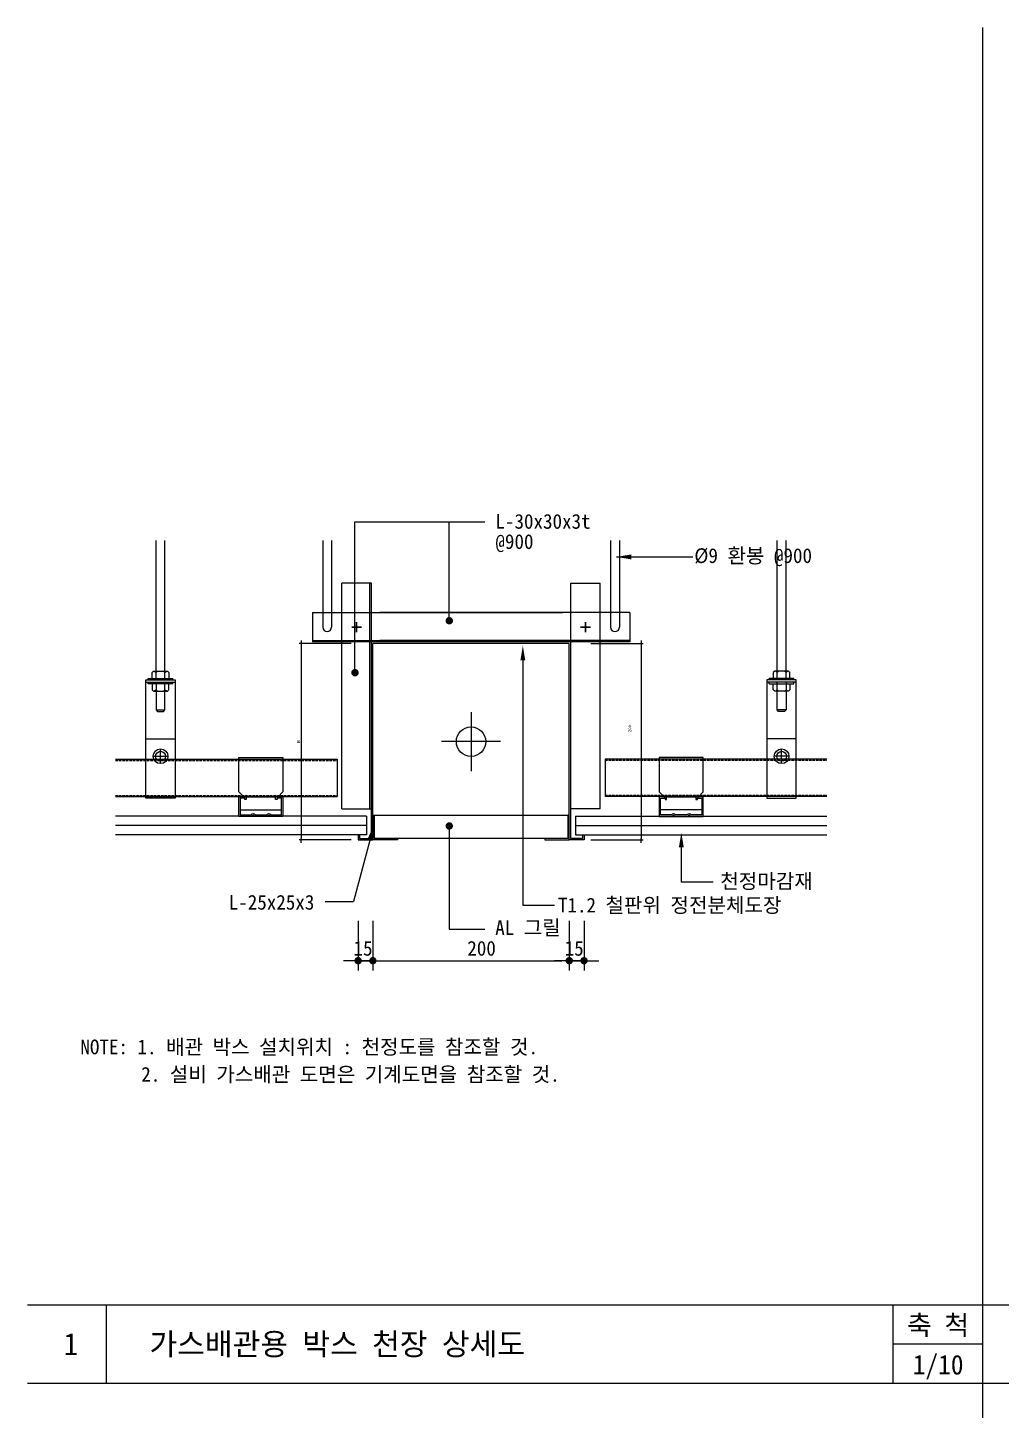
# Model space of a CAD drawing. Header units: millimetres. Extents: x 209 to 75467, y 6568 to 12199.
# Drawn here: x 67304 to 68296, y 7921 to 9329 of the extents above; entities that cross this region are included whole.
import ezdxf
from ezdxf.enums import TextEntityAlignment as Align

# ---------------------------------------------------------------- set-up
doc = ezdxf.new("R2010")
doc.units = ezdxf.units.MM
doc.header["$MEASUREMENT"] = 0
doc.linetypes.add('CEN', pattern=[62, 60, -1, 0, -1])
doc.linetypes.add('HIDDEN', pattern=[0.375, 0.25, -0.125])
doc.layers.get('0').update_dxf_attribs({"linetype": 'CONTINUOUS'})
for name, color, linetype, lineweight in [('A-CEXM-FINL', 6, 'CONTINUOUS', 20), ('A-CEXS-FRAM', 8, 'CONTINUOUS', 18), ('A-CNTL', 1, 'CEN', 15), ('A-DIMS', 7, 'CONTINUOUS', 25), ('A-ELEV-LIN2', 7, 'CONTINUOUS', 25), ('A-ELEV-LIN3', 8, 'CONTINUOUS', 18), ('A-MKXS-LEAD', 7, 'CONTINUOUS', 25), ('A-MKXS-TEXT1', 3, 'CONTINUOUS', 25), ('A-XXXX-STL', 3, 'CONTINUOUS', 25), ('A-XXXX-TABL', 7, 'CONTINUOUS', 25)]:
    doc.layers.add(name, color=color, linetype=linetype, lineweight=lineweight)
doc.styles.add('HY울릉도L', font='H2GTRE.TTF')
doc.styles.add('돋움체', font='')
doc.styles.get('돋움체').set_extended_font_data('DotumChe')
doc.dimstyles.new('CDIM', dxfattribs={"dimtxt": 3, "dimasz": 1.5, "dimexe": 2, "dimexo": 1, "dimgap": 1, "dimtad": 1, "dimdec": 0, "dimrnd": 0.5, "dimzin": 0, "dimdsep": 32, "dimlunit": 6, "dimtxsty": 'HY울릉도L', "dimblk1": '_CIDOT', "dimblk2": '_CIDOT', "dimsah": 1, "dimcen": 5.5, "dimclrd": 2, "dimclre": 2, "dimclrt": 7, "dimadec": 0, "dimazin": 0, "dimtfac": 1, "dimtdec": 0, "dimtix": 1, "dimtmove": 2, "dimatfit": 1, "dimldrblk": '_CIDOT', "dimfxl": 1, "dimtolj": 1, "dimtzin": 0, "dimlwd": -1, "dimarcsym": 0})

# ---------------------------------------------------------------- blocks, each defined once
blk = doc.blocks.new('_CIDOT')
at = {"color": 0, "linetype": 'ByBlock'}
blk.add_line((2, 0), (-1, 0), dxfattribs=at)
at = {"color": 0, "linetype": 'ByBlock', "const_width": 0.5}
blk.add_lwpolyline([(-0.25, 0, 1), (0.25, 0, 1)], format="xyb", close=True, dxfattribs=at)
blk = doc.blocks.new('*D644')
at = {"layer": 'A-DIMS', "lineweight": -2, "transparency": 16777216}
for p, q in [((67634, 8702.2), (67580.9, 8702.2)), ((67634, 8502.2), (67580.9, 8502.2))]:
    blk.add_line(p, q, dxfattribs=at)
at = {"layer": 'A-DIMS', "transparency": 16777216}
blk.add_line((67582.9, 8700.7), (67582.9, 8503.7), dxfattribs=at)
at = {"layer": 'A-DIMS', "transparency": 16777216, "xscale": 1.5, "yscale": 1.5, "zscale": 1.5}
for p, rotation in [((67582.9, 8702.2), 90), ((67582.9, 8502.2), 270)]:
    blk.add_blockref('_CIDOT', p, dxfattribs=dict(at, rotation=rotation))
at = {"layer": 'A-DIMS', "color": 3, "transparency": 16777216, "insert": (67580.4, 8602.2), "char_height": 3, "attachment_point": 5, "rotation": 90, "style": '돋움체'}
blk.add_mtext('\\A1;H ', dxfattribs=at)
blk = doc.blocks.new('*D645')
at = {"layer": 'A-DIMS', "lineweight": -2, "transparency": 16777216}
for p, q in [((67878, 8702.2), (67931.1, 8702.2)), ((67878, 8502.2), (67931.1, 8502.2))]:
    blk.add_line(p, q, dxfattribs=at)
at = {"layer": 'A-DIMS', "transparency": 16777216}
blk.add_line((67929.1, 8700.7), (67929.1, 8503.7), dxfattribs=at)
at = {"layer": 'A-DIMS', "transparency": 16777216, "xscale": 1.5, "yscale": 1.5, "zscale": 1.5}
for p, rotation in [((67929.1, 8702.2), 90), ((67929.1, 8502.2), 270)]:
    blk.add_blockref('_CIDOT', p, dxfattribs=dict(at, rotation=rotation))
at = {"layer": 'A-DIMS', "color": 3, "transparency": 16777216, "insert": (67917.6, 8615.5), "char_height": 3, "attachment_point": 5, "rotation": 90, "style": '돋움체'}
blk.add_mtext('\\A1;200', dxfattribs=at)
blk = doc.blocks.new('*D641')
at = {"layer": 'A-DIMS', "lineweight": -2, "transparency": 16777216}
for p, q in [((67641, 8419.7), (67641, 8369.1)), ((67656, 8419.7), (67656, 8369.1))]:
    blk.add_line(p, q, dxfattribs=at)
at = {"layer": 'A-DIMS', "transparency": 16777216}
for p, q in [((67633.5, 8379.1), (67626, 8379.1)), ((67641, 8379.1), (67656, 8379.1)), ((67663.5, 8379.1), (67671, 8379.1))]:
    blk.add_line(p, q, dxfattribs=at)
at = {"layer": 'A-DIMS', "transparency": 16777216, "xscale": 7.5, "yscale": 7.5, "zscale": 7.5}
blk.add_blockref('_CIDOT', (67641, 8379.1), dxfattribs=at)
at = {"layer": 'A-DIMS', "transparency": 16777216, "xscale": 7.5, "yscale": 7.5, "zscale": 7.5, "rotation": 180}
blk.add_blockref('_CIDOT', (67656, 8379.1), dxfattribs=at)
at = {"layer": 'A-DIMS', "color": 3, "transparency": 16777216, "insert": (67646, 8391.6), "char_height": 15, "attachment_point": 5, "style": '돋움체'}
blk.add_mtext('\\A1;15', dxfattribs=at)
blk = doc.blocks.new('*D642')
at = {"layer": 'A-DIMS', "lineweight": -2, "transparency": 16777216}
for p, q in [((67856, 8419.7), (67856, 8369.1)), ((67871, 8419.7), (67871, 8369.1))]:
    blk.add_line(p, q, dxfattribs=at)
at = {"layer": 'A-DIMS', "transparency": 16777216}
for p, q in [((67848.5, 8379.1), (67841, 8379.1)), ((67856, 8379.1), (67871, 8379.1)), ((67878.5, 8379.1), (67886, 8379.1))]:
    blk.add_line(p, q, dxfattribs=at)
at = {"layer": 'A-DIMS', "transparency": 16777216, "xscale": 7.5, "yscale": 7.5, "zscale": 7.5}
blk.add_blockref('_CIDOT', (67856, 8379.1), dxfattribs=at)
at = {"layer": 'A-DIMS', "transparency": 16777216, "xscale": 7.5, "yscale": 7.5, "zscale": 7.5, "rotation": 180}
blk.add_blockref('_CIDOT', (67871, 8379.1), dxfattribs=at)
at = {"layer": 'A-DIMS', "color": 3, "transparency": 16777216, "insert": (67861, 8391.6), "char_height": 15, "attachment_point": 5, "style": '돋움체'}
blk.add_mtext('\\A1;15', dxfattribs=at)
blk = doc.blocks.new('*D643')
at = {"layer": 'A-DIMS', "lineweight": -2, "transparency": 16777216}
for p, q in [((67656, 8419.7), (67656, 8369.1)), ((67856, 8419.7), (67856, 8369.1))]:
    blk.add_line(p, q, dxfattribs=at)
at = {"layer": 'A-DIMS', "transparency": 16777216}
blk.add_line((67663.5, 8379.1), (67848.5, 8379.1), dxfattribs=at)
at = {"layer": 'A-DIMS', "transparency": 16777216, "xscale": 7.5, "yscale": 7.5, "zscale": 7.5, "rotation": 180}
blk.add_blockref('_CIDOT', (67656, 8379.1), dxfattribs=at)
at = {"layer": 'A-DIMS', "transparency": 16777216, "xscale": 7.5, "yscale": 7.5, "zscale": 7.5}
blk.add_blockref('_CIDOT', (67856, 8379.1), dxfattribs=at)
at = {"layer": 'A-DIMS', "color": 3, "transparency": 16777216, "insert": (67766.7, 8391.6), "char_height": 15, "attachment_point": 5, "style": '돋움체'}
blk.add_mtext('\\A1;200', dxfattribs=at)

msp = doc.modelspace()

# ---------------------------------------------------------------- linework, layer by layer
at = {"layer": 'A-CEXM-FINL'}
for p, q in [((67649.5, 8526.2), (67393.9, 8526.2)), ((67649.5, 8526.2), (67649.5, 8507.2)), ((67862.5, 8526.2), (68118.1, 8526.2)), ((67862.5, 8526.2), (67862.5, 8507.2)), ((67649.5, 8516.7), (67393.9, 8516.7)), ((67649.5, 8507.2), (67393.9, 8507.2)), ((67862.5, 8516.7), (68118.1, 8516.7)), ((67862.5, 8507.2), (68118.1, 8507.2))]:
    msp.add_line(p, q, dxfattribs=at)
at = {"layer": 'A-CEXS-FRAM'}
for p, q in [((67435.3, 8665.1), (67435.3, 8806.9)), ((67444.3, 8665.1), (67444.3, 8806.9)), ((67605, 8806.9), (67605, 8718.7)), ((67614, 8806.9), (67614, 8718.7)), ((67898, 8806.9), (67898, 8718.7)), ((67907, 8806.9), (67907, 8718.7)), ((68067.7, 8665.1), (68067.7, 8806.9)), ((68076.7, 8665.1), (68076.7, 8806.9)), ((67624.5, 8533.7), (67624.5, 8763.7)), ((67654.5, 8763.7), (67624.5, 8763.7)), ((67653, 8533.7), (67653, 8763.7)), ((67654.5, 8533.7), (67654.5, 8763.7)), ((67857.5, 8533.7), (67857.5, 8763.7)), ((67857.5, 8763.7), (67887.5, 8763.7)), ((67887.5, 8533.7), (67887.5, 8763.7)), ((67594.5, 8733.7), (67849, 8733.7)), ((67594.5, 8733.7), (67594.5, 8703.7)), ((67917.5, 8733.7), (67663, 8733.7)), ((67917.5, 8733.7), (67917.5, 8703.7)), ((67594.5, 8705.2), (67849, 8705.2)), ((67917.5, 8703.7), (67594.5, 8703.7)), ((67917.5, 8705.2), (67663, 8705.2)), ((67431.3, 8672.6), (67432.8, 8674.1)), ((67432.8, 8674.1), (67446.8, 8674.1)), ((67433.8, 8674.1), (67435.3, 8672.6)), ((67435.3, 8672.6), (67436.8, 8674.1)), ((67442.8, 8674.1), (67444.3, 8672.6)), ((67444.3, 8672.6), (67445.8, 8674.1)), ((68079.2, 8674.1), (68065.2, 8674.1)), ((68067.7, 8672.6), (68066.2, 8674.1)), ((68069.2, 8674.1), (68067.7, 8672.6)), ((68076.7, 8672.6), (68075.2, 8674.1)), ((68078.2, 8674.1), (68076.7, 8672.6)), ((68080.7, 8672.6), (68079.2, 8674.1)), ((67424.7, 8544.7), (67424.7, 8665.1)), ((67424.7, 8665.1), (67454.8, 8665.1)), ((67424.7, 8662.6), (67454.8, 8662.6)), ((67427.2, 8666.6), (67452.3, 8666.6)), ((67427.2, 8665.1), (67427.2, 8666.6)), ((67427.2, 8661.1), (67427.2, 8662.6)), ((67452.3, 8661.1), (67427.2, 8661.1)), ((67431.3, 8666.6), (67431.3, 8672.6)), ((67431.3, 8661.1), (67431.3, 8655.1)), ((67435.3, 8662.6), (67435.3, 8634.5)), ((67444.3, 8634.5), (67444.3, 8662.6)), ((67452.3, 8665.1), (67452.3, 8666.6)), ((67452.3, 8661.1), (67452.3, 8662.6)), ((67454.8, 8665.1), (67454.8, 8544.7)), ((68057.1, 8665.1), (68057.1, 8544.7)), ((68087.2, 8665.1), (68057.1, 8665.1)), ((68087.2, 8662.6), (68057.1, 8662.6)), ((68084.7, 8666.6), (68059.7, 8666.6)), ((68059.7, 8665.1), (68059.7, 8666.6)), ((68059.7, 8661.1), (68059.7, 8662.6)), ((68059.7, 8661.1), (68084.7, 8661.1)), ((68067.7, 8634.5), (68067.7, 8662.6)), ((68076.7, 8662.6), (68076.7, 8634.5)), ((68080.7, 8666.6), (68080.7, 8672.6)), ((68080.7, 8661.1), (68080.7, 8655.1)), ((68084.7, 8665.1), (68084.7, 8666.6)), ((68084.7, 8661.1), (68084.7, 8662.6)), ((68087.2, 8544.7), (68087.2, 8665.1)), ((67431.3, 8655.1), (67432.8, 8653.6)), ((67432.8, 8653.6), (67446.8, 8653.6)), ((67435.3, 8655.1), (67433.8, 8653.6)), ((67436.8, 8653.6), (67435.3, 8655.1)), ((67444.3, 8655), (67442.8, 8653.5)), ((67445.8, 8653.5), (67444.3, 8655)), ((68079.2, 8653.6), (68065.2, 8653.6)), ((68066.2, 8653.5), (68067.7, 8655)), ((68067.7, 8655), (68069.2, 8653.5)), ((68075.2, 8653.6), (68076.7, 8655.1)), ((68076.7, 8655.1), (68078.2, 8653.6)), ((68080.7, 8655.1), (68079.2, 8653.6)), ((67435.3, 8634.5), (67436.8, 8633)), ((67435.3, 8634.5), (67444.3, 8634.5)), ((67436.8, 8633), (67442.8, 8633)), ((67442.8, 8633), (67444.3, 8634.5)), ((68069.2, 8633), (68067.7, 8634.5)), ((68076.7, 8634.5), (68067.7, 8634.5)), ((68075.2, 8633), (68069.2, 8633)), ((68076.7, 8634.5), (68075.2, 8633)), ((67424.7, 8604.9), (67454.8, 8604.9)), ((68087.2, 8604.9), (68057.1, 8604.9)), ((67439.8, 8579.8), (67439.8, 8594.9)), ((68072.2, 8579.8), (68072.2, 8594.9)), ((67393.9, 8584.2), (67619.5, 8584.2)), ((67432.3, 8587.3), (67447.3, 8587.3)), ((67519.5, 8586.1), (67564.5, 8586.1)), ((67519.5, 8551.1), (67519.5, 8586.1)), ((67564.5, 8586.1), (67564.5, 8551.1)), ((67619.5, 8584.2), (67619.5, 8546.2)), ((68118.1, 8584.2), (67892.5, 8584.2)), ((67892.5, 8584.2), (67892.5, 8546.2)), ((67992.5, 8586.1), (67947.5, 8586.1)), ((67947.5, 8586.1), (67947.5, 8551.1)), ((67992.5, 8551.1), (67992.5, 8586.1)), ((68079.7, 8587.3), (68064.7, 8587.3)), ((67524.5, 8546.1), (67519.5, 8551.1)), ((67564.5, 8551.1), (67559.5, 8546.1)), ((67947.5, 8551.1), (67952.5, 8546.1)), ((67987.5, 8546.1), (67992.5, 8551.1)), ((67393.9, 8546.2), (67619.5, 8546.2)), ((67454.8, 8544.7), (67424.7, 8544.7)), ((67624.5, 8533.7), (67654.5, 8533.7)), ((67887.5, 8533.7), (67857.5, 8533.7)), ((68118.1, 8546.2), (67892.5, 8546.2)), ((68057.1, 8544.7), (68087.2, 8544.7))]:
    msp.add_line(p, q, dxfattribs=at)
at = {"layer": 'A-CEXS-FRAM', "linetype": 'HIDDEN'}
for p, q in [((67393.9, 8583), (67619.5, 8583)), ((68118.1, 8583), (67892.5, 8583)), ((67393.9, 8547.4), (67619.5, 8547.4)), ((68118.1, 8547.4), (67892.5, 8547.4))]:
    msp.add_line(p, q, dxfattribs=at)
at = {"layer": 'A-CEXS-FRAM'}
for points in [[(67639.5, 8718.7), (67644.5, 8718.7), (67639.5, 8718.7), (67639.5, 8723.7), (67639.5, 8713.7), (67639.5, 8718.7), (67634.5, 8718.7), (67639.5, 8718.7)], [(67872.5, 8718.7), (67867.5, 8718.7), (67872.5, 8718.7), (67872.5, 8723.7), (67872.5, 8713.7), (67872.5, 8718.7), (67877.5, 8718.7), (67872.5, 8718.7)], [(67552, 8527.6), (67563, 8527.6), (67563, 8544.6), (67558.5, 8544.6), (67558.5, 8543.1), (67557, 8543.1), (67557, 8546.1), (67564.5, 8546.1), (67564.5, 8526.1), (67519.5, 8526.1), (67519.5, 8546.1), (67527, 8546.1), (67527, 8543.1), (67525.5, 8543.1), (67525.5, 8544.6), (67521, 8544.6), (67521, 8527.6), (67532, 8527.6)], [(67559.5, 8546.1), (67524.5, 8546.1)], [(67524.5, 8546.1), (67559.5, 8546.1)], [(67960, 8527.6), (67949, 8527.6), (67949, 8544.6), (67953.5, 8544.6), (67953.5, 8543.1), (67955, 8543.1), (67955, 8546.1), (67947.5, 8546.1), (67947.5, 8526.1), (67992.5, 8526.1), (67992.5, 8546.1), (67985, 8546.1), (67985, 8543.1), (67986.5, 8543.1), (67986.5, 8544.6), (67991, 8544.6), (67991, 8527.6), (67980, 8527.6)], [(67952.5, 8546.1), (67987.5, 8546.1)], [(67987.5, 8546.1), (67952.5, 8546.1)], [(67521, 8532.6), (67563, 8532.6)], [(67536, 8527.6), (67548, 8527.6)], [(67991, 8532.6), (67949, 8532.6)], [(67976, 8527.6), (67964, 8527.6)]]:
    msp.add_lwpolyline(points, dxfattribs=at)
for centre, radius in [((67439.8, 8587.3), 7.52), ((67439.8, 8587.3), 5.02), ((68072.2, 8587.3), 7.52), ((68072.2, 8587.3), 5.02)]:
    msp.add_circle(centre, radius, dxfattribs=at)
for centre, radius, start, end in [((67609.5, 8718.7), 4.5, 180, 0), ((67902.5, 8718.7), 4.5, 180, 0), ((67534, 8526.1), 2.5, 36.8699, 143.1301), ((67534, 8526.1), 1, 0, 180), ((67550, 8526.1), 2.5, 36.8699, 143.1301), ((67550, 8526.1), 1, 0, 180), ((67962, 8526.1), 2.5, 36.8699, 143.1301), ((67962, 8526.1), 1, 0, 180), ((67978, 8526.1), 2.5, 36.8699, 143.1301), ((67978, 8526.1), 1, 0, 180)]:
    msp.add_arc(centre, radius, start, end, dxfattribs=at)
at = {"layer": 'A-CNTL'}
for p, q in [((67756, 8632.2), (67756, 8572.2)), ((67786, 8602.2), (67726, 8602.2))]:
    msp.add_line(p, q, dxfattribs=at)
at = {"layer": 'A-ELEV-LIN2'}
for p, q in [((67657.5, 8527.2), (67854.5, 8527.2)), ((67854.5, 8527.2), (67854.5, 8503.7)), ((67854.5, 8503.7), (67657.5, 8503.7))]:
    msp.add_line(p, q, dxfattribs=at)
at = {"layer": 'A-ELEV-LIN3'}
for p, q in [((67446.8, 8674.1), (67448.3, 8672.6)), ((68065.2, 8674.1), (68063.7, 8672.6)), ((67448.3, 8672.6), (67448.3, 8666.6)), ((67448.3, 8655.1), (67448.3, 8661.1)), ((68063.7, 8672.6), (68063.7, 8666.6)), ((68063.7, 8655.1), (68063.7, 8661.1)), ((67446.8, 8653.6), (67448.3, 8655.1)), ((68065.2, 8653.6), (68063.7, 8655.1))]:
    msp.add_line(p, q, dxfattribs=at)
at = {"layer": 'A-MKXS-LEAD'}
for p, q in [((67637.8, 8826.2), (67770.1, 8826.2)), ((67637.8, 8672.4), (67637.8, 8826.2)), ((67733.8, 8725.3), (67733.8, 8826.2)), ((67904.2, 8790.3), (67981.8, 8790.3)), ((67808.7, 8685), (67808.7, 8435.8)), ((67733.8, 8516.3), (67733.8, 8411.2)), ((67653.3, 8502.8), (67636.4, 8439.5)), ((67970.1, 8494.4), (67970.1, 8459.5)), ((67970.1, 8459.5), (68002.4, 8459.5)), ((67607.6, 8439.5), (67636.4, 8439.5)), ((67808.7, 8435.8), (67840.9, 8435.8)), ((67733.8, 8411.2), (67770.1, 8411.2))]:
    msp.add_line(p, q, dxfattribs=at)
at = {"layer": 'A-MKXS-LEAD', "const_width": 3.75}
for points in [[(67735.7, 8725.3, -1), (67731.9, 8725.3, -1)], [(67639.7, 8672.4, -1), (67635.9, 8672.4, -1)], [(67735.7, 8516.3, 1), (67731.9, 8516.3, 1)]]:
    msp.add_lwpolyline(points, format="xyb", close=True, dxfattribs=at)
at = {"layer": 'A-MKXS-LEAD'}
for points in [[(67919.2, 8792.8), (67904.2, 8790.3), (67919.2, 8787.8)], [(67806.2, 8685), (67808.7, 8700), (67811.2, 8685)], [(67655.7, 8502.2), (67657.1, 8517.3), (67650.8, 8503.5)], [(67967.6, 8494.4), (67970.1, 8509.4), (67972.6, 8494.4)]]:
    msp.add_solid(points, dxfattribs=at)
at = {"layer": 'A-XXXX-STL'}
for p, q in [((67654.5, 8503.7), (67654.5, 8703.7)), ((67857.5, 8703.7), (67654.5, 8703.7)), ((67856, 8702.2), (67656, 8702.2)), ((67656, 8502.2), (67656, 8702.2)), ((67856, 8502.2), (67856, 8702.2)), ((67857.5, 8503.7), (67857.5, 8703.7)), ((67657.5, 8503.7), (67657.5, 8527.2)), ((67641, 8507.2), (67641, 8502.2)), ((67642.5, 8507.2), (67642.5, 8503.7)), ((67869.5, 8507.2), (67869.5, 8503.7)), ((67871, 8507.2), (67871, 8502.2)), ((67641, 8502.2), (67656, 8502.2)), ((67642.5, 8503.7), (67654.5, 8503.7)), ((67871, 8502.2), (67856, 8502.2)), ((67869.5, 8503.7), (67857.5, 8503.7))]:
    msp.add_line(p, q, dxfattribs=at)
for points in [[(67681, 8502.2), (67656, 8502.2), (67656, 8527.2), (67657.5, 8527.2), (67657.5, 8503.7), (67681, 8503.7), (67681, 8502.2)], [(67831, 8502.2), (67856, 8502.2), (67856, 8527.2), (67854.5, 8527.2), (67854.5, 8503.7), (67831, 8503.7), (67831, 8502.2)]]:
    msp.add_lwpolyline(points, dxfattribs=at)
msp.add_circle((67756, 8602.2), 15, dxfattribs=at)
at = {"layer": 'A-XXXX-TABL'}
for p, q in [((68277, 6568.3), (68277, 9329.3)), ((67304.5, 8028.8), (70978.3, 8028.8)), ((67384.5, 8028.8), (67384.5, 7948.8)), ((68185.4, 8028.8), (68185.4, 7948.8)), ((68185.4, 7988.8), (68277, 7988.8)), ((67304.5, 7948.8), (70978.3, 7948.8))]:
    msp.add_line(p, q, dxfattribs=at)

# ---------------------------------------------------------------- texts
at = {"layer": 'A-MKXS-TEXT1', "style": '돋움체'}
for s, height, p in [('L-30x30x3t', 15, (67780.8, 8819)), ('@900', 15, (67780.8, 8798.4)), ('Ø9 환봉 @900', 15, (67983.3, 8784.1, 0)), ('천정마감재', 15, (68009.8, 8452.6)), ('L-25x25x3', 15, (67509.2, 8431.1)), ('    T1.2 철판위 정전분체도장', 15, (67805.7, 8428.2)), ('AL 그릴', 15, (67780.6, 8405.2)), ('가스배관용 박스 천장 상세도', 22.5, (67428.5, 7977.4))]:
    msp.add_text(s, height=height, dxfattribs=at).set_placement(p)
for s, p in [(' NOTE: 1. 배관 박스 설치위치 : 천정도를 참조할 것.', (67348.5, 8291.3)), ('2. 설비 가스배관 도면은 기계도면을 참조할 것.', (67420.2, 8263.4))]:
    msp.add_text(s, height=15, dxfattribs=at).set_placement(p, align=Align.MIDDLE_LEFT)
for s, height, p in [('축 척', 20, (68231.6, 7997.9)), ('1', 22.5, (67348.5, 7977.4)), ('1/10', 20, (68231.6, 7957.7))]:
    msp.add_text(s, height=height, dxfattribs=at).set_placement(p, align=Align.CENTER)

# ---------------------------------------------------------------- dimensions: what is measured, and where the dimension line sits
at = {"layer": 'A-DIMS'}
dim = msp.add_linear_dim(base=(67582.9, 8502.2), p1=(67635, 8702.2), p2=(67635, 8502.2), angle=270, text='H ', dimstyle='CDIM', override={"dimtxsty": '돋움체', "dimclrd": 256, "dimclre": 256, "dimclrt": 3}, dxfattribs=at)
dim.commit()
dim.dimension.update_dxf_attribs({"geometry": '*D644', "text_midpoint": (67580.4, 8602.2)})
dim = msp.add_linear_dim(base=(67929.1, 8502.2), p1=(67877, 8702.2), p2=(67877, 8502.2), angle=270, text='200', dimstyle='CDIM', override={"dimtxsty": '돋움체', "dimclrd": 256, "dimclre": 256, "dimclrt": 3}, dxfattribs=at)
dim.commit()
dim.dimension.update_dxf_attribs({"geometry": '*D645', "text_midpoint": (67917.6, 8615.5), "dimtype": 160})
for base, p1, p2, text, picture, middle in [((67656, 8379.1), (67641, 8424.7), (67656, 8424.7), '15', '*D641', (67646, 8391.6)), ((67856, 8379.1), (67656, 8424.7), (67856, 8424.7), '200', '*D643', (67766.7, 8391.6)), ((67871, 8379.1), (67856, 8424.7), (67871, 8424.7), '15', '*D642', (67861, 8391.6))]:
    dim = msp.add_linear_dim(base=base, p1=p1, p2=p2, text=text, dimstyle='CDIM', override={"dimscale": 5, "dimtxsty": '돋움체', "dimclrd": 256, "dimclre": 256, "dimclrt": 3}, dxfattribs=at)
    dim.commit()
    dim.dimension.update_dxf_attribs({"geometry": picture, "text_midpoint": middle, "dimtype": 160})

doc.saveas('drawing.dxf')
